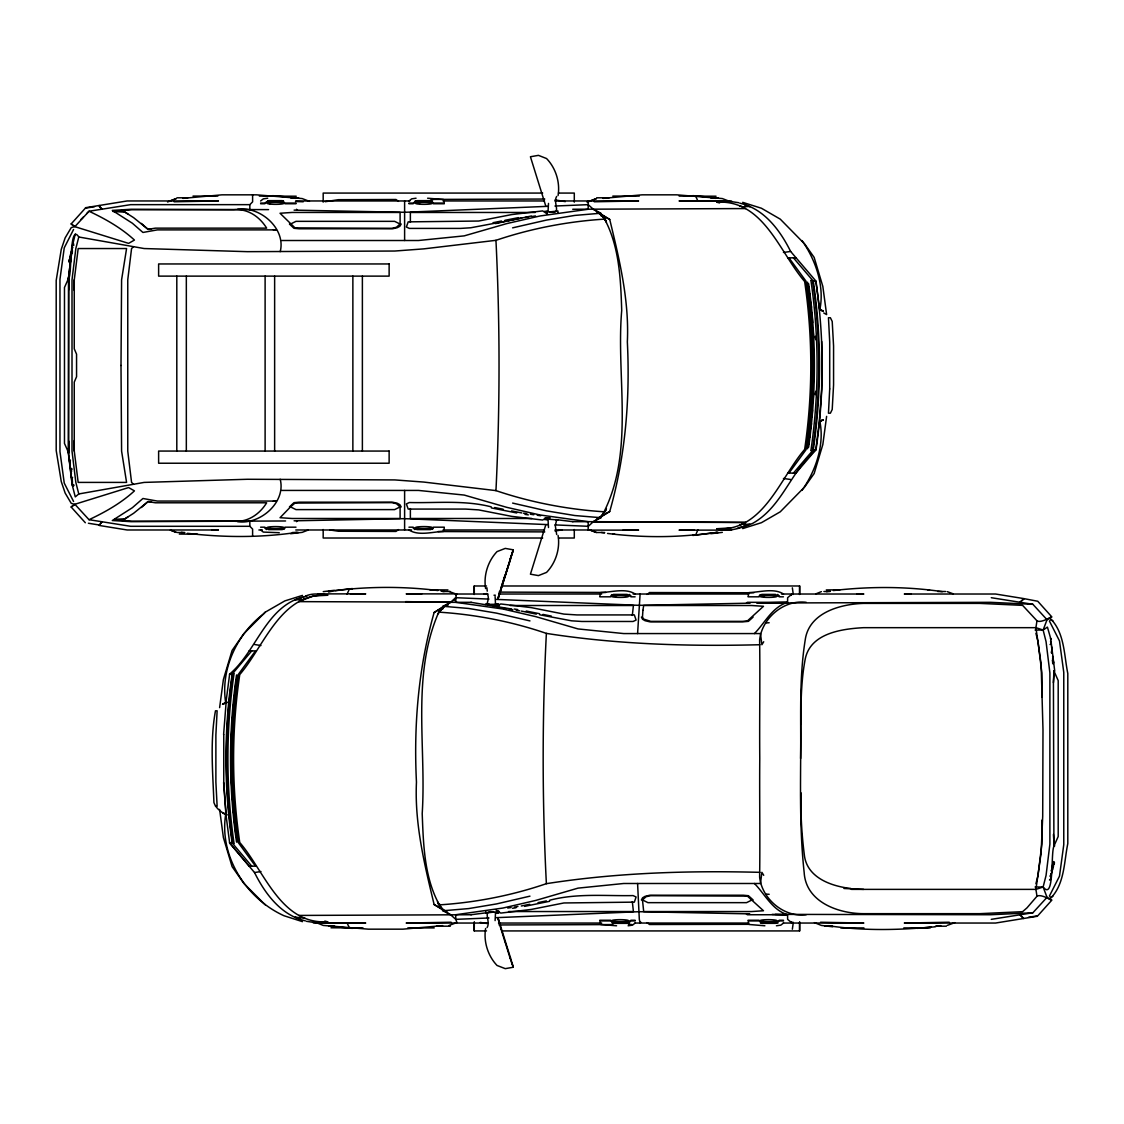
<?xml version="1.0" encoding="UTF-8"?>
<svg xmlns="http://www.w3.org/2000/svg" width="1124" height="1124" viewBox="0 0 1124 1124"><rect width="100%" height="100%" fill="white"/><g stroke="black" fill="none" stroke-linecap="round" stroke-linejoin="round"><path stroke-width="1.5" d="M474.314 921.863L474.258 930.925L486.509 930.925M485.863 911.522L485.863 912.997L493.506 912.14L498.972 912.772L495.558 912.997M496.892 912.168L496.892 910.693L498.972 911.297M799.67 921.863L799.614 930.925L502.245 930.925M800.611 758.531C801.173 719.079 798.911 679.107 805.206 640.006C808.844 612.763 840.148 604.08 863.611 603.391L979.692 603.391L1022.601 605.372L1036.974 620.799L1035.921 627.67L1041.133 664.27L1042.988 729.701L1042.707 816.179L1041.133 852.779L1035.921 889.379L1036.974 896.25L1026.999 907.855L1022.601 911.676L979.692 913.671L863.611 913.671C838.097 913.615 805.782 901.968 804.152 872.336C798.799 823.218 801.005 773.705 800.752 724.39C800.962 702.43 801.089 680.146 805.332 658.566C810.769 633.079 841.932 628.878 863.625 627.67L1035.921 627.67L1043.128 630.044L1047.428 627.108L1050.912 639.289M74.254 290.413L74.268 279.834M806.231 602.323C783.99 599.345 761.847 618.214 759.627 640.006C760.189 679.5 759.417 719.023 759.768 758.531C759.417 798.026 760.189 837.563 759.627 877.043C761.847 898.849 783.99 917.704 806.231 914.739M637.589 633.571L640.104 594.02M69.084 441.381L68.761 453.07L64.475 443.432L64.475 287.505L68.761 277.881L68.494 453.07L68.494 277.881L69.084 289.556M800.752 724.39L801.047 702.191M1053.427 682.619L1053.919 670.93L1058.19 680.568L1058.19 836.495L1053.919 846.119L1053.427 682.619L1054.186 670.93L1054.186 676.128M1051.839 650.065L1051.755 648.422M632.32 615.418L633.416 605.513L510.296 605.513M606.412 508.582L605.134 511.856C568.056 509.551 531.16 502.526 495.951 490.612C500.054 407.309 500.054 323.628 495.951 240.325C531.16 228.425 568.056 221.386 605.134 219.082L606.412 222.355M232.008 725.893L232.696 715.721M233.047 710.635L235.815 683.252M812.02 416.765L812.483 409.979M813.059 401.493L813.636 393.021M456.962 922.537L455.782 919.348L450.555 914.739L442.982 910.777C424.296 882.396 423.481 846.47 422.202 813.565C426.516 746.926 411.103 675.398 438.767 612.144C475.34 614.449 511.701 621.53 546.376 633.388C542.105 716.676 542.105 800.372 546.376 883.675C511.701 895.533 475.34 902.6 438.767 904.918L437.503 901.645M223.606 734.618L226.121 702.317M231.474 734.422L233.82 701.924L237.15 675.215M815.42 394.664L815.673 391.264M558.08 195.52C560.258 182.383 555.804 168.108 546.559 158.54L538.438 155.351L530.43 156.756L545.8 206.142M485.61 928.48C483.418 941.589 487.886 955.864 497.033 965.46L505.252 968.649L513.275 967.244L512.123 963.366M487.071 927.581C491.3 921.02 481.044 908.74 494.153 912.252M556.675 196.419C552.432 203.051 562.773 215.33 549.425 211.748M809.884 437.306L810.278 433.878M810.882 428.722L811.486 423.565M68.311 278.148C72.273 280.059 68.859 221.316 78.778 236.995L144.139 248.544L247.336 251.664L394.819 251.031L423.804 248.868L495.951 240.325M1054.748 845.852C1049.928 845.093 1055.52 902.67 1043.128 887.005L1035.092 887.005M72.484 250.301L71.824 250.624L72.203 249.078M225.952 702.388L229.647 674.161L232.134 674.161L251.748 650.894M232.134 674.161C223.915 730.01 223.915 787.039 232.134 842.902L251.748 866.168M236.518 675.117C228.551 730.347 228.551 786.702 236.518 841.946M807.58 448.785C815.532 393.625 815.532 337.326 807.58 282.152M808.62 447.212C816.319 393.077 816.319 337.86 808.62 283.726M793.418 473.106L813.284 449.839C821.518 393.99 821.518 336.961 813.284 281.098L793.418 257.832M787.868 473.106L795.904 473.106L815.785 449.839L819.312 421.683L821.672 389.466L821.672 341.471M280.199 251.664C286.241 228.636 260.094 205.931 237.614 209.261M219.616 707.642L223.395 679.486L232.092 650.459L243.838 633.669L265.236 612.187L284.836 600.904L302.482 595.411M826.618 416.358L822.838 444.514L814.141 473.541L804.728 486.889L780.253 511.813L761.44 522.688L742.683 528.589M792.35 929.225L793.291 922.635M456.175 595.102L455.712 602.323L503.032 609.025L535.867 616.669L578.045 628.934L623.708 633.571L760.484 633.571L761.889 644.726L763.716 641.762M495.094 596.465L495.558 604.796L497.201 604.333M548.498 527.535L548.02 519.204L557.94 519.934M1052.696 659.577L1052.668 658.102M498.873 595.284L497.904 599.204L510.479 559.176M448.364 604.881L443.952 606.412L434.131 612.51C418.437 667.684 413.59 724.868 416.456 782.121C414.503 823.794 424.465 864.384 434.131 904.539L446.902 911.662M596.985 518.614L609.728 511.49C625.45 456.316 630.171 399.118 627.347 341.879C629.314 300.206 619.408 259.602 609.728 219.461L596.985 212.338M1051.811 869.358L1051.488 870.44M72.343 246.001L75.266 234.045M71.388 254.825L70.545 254.614L71.121 252.31L72.358 252.605L72.105 253.659M70.587 256.23L70.194 258.323M70.84 256.975L71.29 255.148M1052.682 867.77L1053.202 865.705L1052.387 865.494M78.778 236.995L75.842 248.544L72.006 279.834L72.006 451.103L75.842 482.407L78.778 493.956L75.266 496.892L72.147 484.711L68.311 452.803M1035.921 883.717L1038.014 875.456L1041.85 844.166L1041.85 820.183M1036.974 896.25C1041.962 892.863 1058.738 905.284 1047.034 897.331L1043.128 887.005L1046.051 875.456L1049.886 844.166L1049.886 672.897L1046.051 641.593L1043.128 630.044L1047.034 619.731C1058.738 611.779 1041.962 624.199 1036.974 620.799M599.851 596.127L600.764 592.573C611.695 592.207 625.661 587.796 635.229 594.034M748.177 596.127L749.09 592.573C760.021 592.207 773.972 587.796 783.54 594.034M444.331 527.873L443.418 531.427C432.473 531.793 418.521 536.204 408.953 529.966M70.503 260.178L70.138 261.386M486.509 585.983L474.258 585.983L474.216 594.484M502.245 585.983L799.628 585.983L799.571 594.484M1050.687 874.008L1051.052 874.922L1051.193 873.798M280.199 479.274C286.241 502.302 260.094 525.006 237.614 521.677M512.123 553.696L513.275 549.819L505.252 548.4L497.033 551.603C487.886 561.185 483.418 575.474 485.61 588.569M498.41 596.732L499.548 592.952M499.211 593.922L513.275 549.819M512.446 552.713L498.424 597.659M500.939 588.231L504.943 575.347M545.8 524.796L530.43 574.181L538.438 575.6L546.559 572.397C555.804 562.829 560.258 548.554 558.08 535.431M792.055 594.006L787.629 597.701L787.573 602.323C772.019 607.199 765.065 622.822 754.415 633.571M456.175 595.256L456.569 593.879L406.171 593.879L421.711 594.034M509.874 559.794L512.783 551.364M1053.933 862.839L1052.879 864.061L1053.357 861.588C1055.38 861.279 1054.2 865.677 1052.851 865.016L1053.427 862.74M69.351 261.161L70.391 258.984C69.014 258.253 67.833 262.805 69.941 262.412L70.194 261.386L69.154 261.119L69.955 258.717M1051.98 867.602L1052.724 865.719L1053.525 865.93L1052.752 869.049L1052.05 868.88M70.138 256.792L70.924 254.923M695.728 534.898L697.892 529.783M442.828 608.927L443.952 606.412L438.767 612.144L442.982 606.286L450.555 602.323L455.782 597.561M347.021 594.217L349.353 589.102C378.746 586.461 408.616 586.897 437.938 590.55M73.566 229.479L64.251 247.828L59.965 279.314L59.965 451.623L64.251 483.109L73.566 501.473M1049.409 896.053L1059.482 876.172L1063.768 844.686L1063.768 672.377L1059.482 640.891L1049.409 621.01M791.282 595.256L791.928 594.02M229.479 674.245C256.89 651.133 265.657 606.524 303.663 596.802M324.808 921.062L327.66 921.806C280.733 924.645 264.8 871.55 239.749 842.494C231.544 786.912 231.544 730.15 239.749 674.569C264.8 645.401 280.761 592.587 327.66 595.102C320.312 594.02 312.191 592.84 305.25 596.254M719.585 202.938L716.719 202.194C763.646 199.355 779.592 252.45 804.644 281.506C812.849 337.088 812.849 393.85 804.644 449.431C779.592 478.501 763.589 531.582 716.719 528.898C729.153 532.326 741.208 527.971 752.616 523.405C782.178 506.896 790.804 471.111 816.01 449.755C824.314 393.92 824.145 336.919 815.785 281.098L813.284 281.098M641.383 899.987L642.605 897.767L645.064 896.348L649.812 895.224L743.273 895.224L748.415 895.702L753.15 899.987M401.198 224.013L399.891 226.233L397.376 227.652L392.585 228.776L299.11 228.776L293.982 228.298L289.416 224.013M454.012 600.708L455.782 597.701L488.968 599.092M1052.893 659.395L1052.654 656.079M1050.223 898.666C1064.681 884.405 1063.992 862.122 1067.8 843.576L1067.8 673.487C1063.992 654.941 1064.681 632.643 1050.223 618.383M72.498 251.621L71.458 251.355L72.47 248.011M642.478 899.945L646.103 896.699L650.754 895.702L747.418 896.123L763.477 910.749L751.661 911.55L643.687 911.55L642.478 899.945L647.93 902.656L746.547 902.656L752.054 899.945M400.102 224.055L396.351 227.301L391.658 228.298L294.994 227.877L280.045 213.251L292.1 212.45L400.102 212.45L400.102 224.055L394.622 221.344L295.991 221.344L290.512 224.055M610.824 596.127L611.765 594.652M759.136 596.127L760.091 594.652M284.063 529.348L285.018 527.873M432.417 529.348L433.358 527.873M802.016 490.331C815.56 471.223 824.707 444.964 819.86 421.444L823.302 419.8L820.281 420.924M71.163 223.929L74.858 226.669L128.614 243.374L134.444 240.058C121.181 227.863 105.249 218.857 89.021 211.242L74.858 226.669L71.163 223.929L85.326 208.193L94.571 206.704M588.175 526.439L593.346 521.677L600.918 517.714C635.931 455.206 615.797 378.338 621.712 310.435C620.659 278.288 619.352 243.936 602.605 215.569M100.106 524.22L101.905 521.733L99.193 525.456L127.153 529.98L218.435 529.98L211.579 529.91M788.95 473.106L806.063 449.67C814.282 393.934 814.282 337.017 806.063 281.267L788.95 257.832M260.599 200.985L263.325 198.864L267.709 198.217M408.953 200.985L411.665 198.864L416.063 198.217M640.792 922.13L640.104 923.043L639.317 919.348L637.589 883.492M792.926 922.13L791.928 923.043L787.629 919.348L787.573 914.739C772.019 909.864 765.065 894.24 754.415 883.492M1023.655 918.322L1020.002 914.796L1023.5 918.505M635.229 923.015L632.503 925.136L628.119 925.783M783.54 923.015L780.815 925.136L776.431 925.783M438.149 613.746L443.952 606.412L438.767 612.144M599.935 517.588L605.752 510.254M1051.909 900.071L1037.761 915.807L1028.516 917.296M1047.034 897.331L1032.886 912.758L991.27 919.348M290.512 506.896L280.045 517.7L292.1 518.487L400.102 518.487L400.102 506.896L396.351 503.65L391.658 502.639L294.994 503.074L290.512 506.896L295.991 509.608L394.622 509.608L400.102 506.896M1050.729 642.45L1050.954 644.375L1050.069 644.488M265.236 612.187L263.466 613.999C236.841 634.245 220.445 669.286 225.657 702.556L222.552 704.2L227.076 702.528M80.998 219.433L83.288 217.101M86.717 213.588L89.021 211.242L130.651 204.652L249.837 204.652L252.605 201.87L252.605 194.775M133.531 246.662L131.564 248.544L127.757 279.834L127.757 451.103L131.564 482.407L133.531 484.275M289.416 506.938L293.982 502.653L299.11 502.175L392.585 502.175L397.376 503.285L399.891 504.704L401.198 506.938M296.483 521.677L297.495 520.749M753.094 617.104L748.415 621.347L743.273 621.825L649.812 621.825L645.064 620.715L642.605 619.296L641.411 617.104M114.522 519.78L122.502 520.384L133.644 513.261L148.017 501.613L151.501 501.613M141.371 507.514L148.017 501.613L155.435 502.793L266.669 502.793C259.616 514.258 247.603 522.548 233.792 521.185L132.014 521.185L122.502 520.384M69.955 462.428L69.843 460.278M398.486 529.573L395.985 531.441L338.366 531.245L330.119 529.98M647.059 594.427L649.7 592.559M71.163 507.022L74.858 504.269L128.614 487.563L134.444 490.879C121.181 503.074 105.249 512.08 89.021 519.695L74.858 504.269L71.163 507.022L85.326 522.744M295.795 599.64L301.78 599.893L304.843 598.881M72.161 478.29L72.47 482.547M497.089 606.384L500.742 603.953L531.231 607.62L563.897 614.097L576.949 614.926L634.343 614.926L636.1 620.069L633.079 621.474L581.825 621.474L571.652 620.827L539.689 614.786M546.376 517.616L542.681 520.047L511.785 516.38L478.698 509.903L465.589 509.074L408.195 509.074L406.368 503.931L409.347 502.526C436.646 503.187 464.437 499.955 491.23 506.854M127.911 516.928L125.059 518.768L114.76 519.358M749.16 524.36L742.697 524.107L739.634 525.119M572.72 521.677L593.346 521.677L609.728 511.49M434.131 612.51L450.555 602.323L471.195 602.323M556.745 519.681L555.27 525.47L556.675 534.518M234.228 673.445L234.073 673.529C225.854 729.813 225.854 787.25 234.073 843.534L234.228 843.618M232.78 673.838L232.612 673.922C224.393 729.94 224.393 787.123 232.612 843.141L232.78 843.225M820.239 421.163L823.302 419.8M222.552 704.2L227.273 702.149M815.841 593.879L821.377 591.631M167.546 201.983L176.285 198.569L169.022 201.379M587.697 201.983L596.437 198.569L589.173 201.379M307.99 530.121L302.187 532.369L290.638 533.717M303.016 597.406L307.386 595.734M298.956 601.481L313.399 595.987L327.66 595.256M737.541 528.266L741.995 526.594M449.122 925.431L456.723 922.621M947.251 925.431L954.852 922.621M810.699 450.555L810.924 450.471C819.143 394.187 819.143 336.75 810.924 280.466L810.699 280.382M812.399 450.162L812.624 450.078C820.843 394.06 820.843 336.877 812.624 280.86L812.399 280.775M1043.128 887.005L1035.921 889.379L851.416 889.379M544.761 518.234L550.043 517.602M544.761 519.709L550.043 519.077M546.531 519.667L548.02 519.204M73.819 226.823L71.219 227.638L65.15 237.881L61.272 249.345L56.2 280.424L56.2 450.513L61.272 481.592L65.15 493.057L71.219 503.313L73.819 504.114M295.19 599.851L301.555 597.968M743.47 526.032L749.877 524.149M489.095 604.066L485.259 604.361L498.972 604.291L495.558 604.066M493.506 606.398L498.972 605.766M1050.027 897.177L1052.823 896.362M586.742 201.87L588.175 201.463M529.966 896.151L496.471 903.935L468.652 908.585L442.982 910.777M512.614 227.849L546.559 220.065L574.828 215.415L600.918 213.223L593.346 209.261L588.175 204.652L554.961 206.029M260.951 871.521L254.53 872.561C265.067 893.735 280.986 915.217 305.25 920.809M495.389 223.606L531.427 215.977M783.442 252.478L790.622 251.439L816.01 281.183L819.536 309.339M521.311 905.986L529.657 904.3M538.017 902.614L546.376 900.914M549.72 900.24C576.963 893.046 605.26 896.123 633.079 895.589L636.1 896.994L634.343 902.136L563.897 902.965L531.231 909.442L500.742 913.095L495.867 909.85M524.585 906.365L549.636 901.293M493.043 222.707L501.515 221.007M504.887 220.332L518.431 217.635M504.774 221.386L470.801 227.765L460.601 228.411L409.347 228.411L406.368 227.006L408.195 221.864L478.698 221.035L511.785 214.558L542.681 210.905L547.599 214.15M508.16 220.711L521.705 218.014M607.55 533.45C636.704 537.061 666.532 537.722 695.728 534.743M349.353 589.257L352.346 588.695L328.363 591.519M78.778 493.956L144.139 482.407L247.336 479.274L394.819 479.92L423.804 482.07L495.951 490.612M790.622 479.498L783.442 478.459M555.101 531.048L561.916 529.896M483.657 594.104L487.057 593.528M85.508 207.715L127.153 200.957L218.435 200.957L174.08 201.772M328.363 591.66L331.805 591.098M335.261 590.55L352.346 588.554M826.491 591.66L829.934 591.098M833.39 590.55C869.484 586.377 906.309 586.321 942.291 591.66M1037.185 916.285L995.569 923.043L904.3 923.043L949.26 922.228M182.847 198.372L221.934 194.831L256.539 194.831L302.187 198.569L309.451 201.379M602.998 198.372L642.085 194.831L676.69 194.831L722.339 198.569L729.602 201.379M297.143 532.34C260.909 537.792 223.746 537.609 187.399 533.296M717.295 532.34L692.82 535.446M717.295 532.481L692.82 535.305M442.603 925.628L402.954 929.169L368.349 929.169L323.248 925.431L316.322 922.621M936.067 926.359L940.732 925.628M325.173 201.716L338.366 199.693L395.985 199.496L398.486 201.379M507.739 908.051L511.125 907.532M514.525 907.026L517.911 906.506M512.53 908.276L516 907.756M525.161 217.494L528.617 216.974M532.059 216.468L535.516 215.948M1051.516 651.386L1051.938 650.051M730.993 527.859L716.719 528.744M470.97 914.739L487.971 912.59M546.376 883.675C617.034 872.617 688.478 870.524 759.88 872.336M306.36 921.287L317.797 923.043L327.66 921.806M69.562 460.306L70.461 460.208M71.81 468.652L70.657 468.23M71.781 469.27L70.756 469.382L71.205 471.982M70.657 470.001L71.711 469.874M70.812 471.279L71.697 471.181M71.416 473.935L71.149 472.684M71.472 477.503L72.61 477.377M72.484 485.189L73.973 485.02M73.763 485.793L72.751 485.905L72.428 483.292M716.719 202.194L726.975 200.957L738.721 202.713M323.248 591.631L334.516 590.283M1051.277 652.103L1052.261 652.735L1051.376 652.847M1052.247 660.322L1053.216 660.266L1053.666 662.598M1052.401 661.671L1053.286 661.572L1053.427 663.722M710.789 533.717L722.339 532.369M828.205 925.67C862.305 930.883 897.135 930.194 931.389 927.075M917.339 928.354L935.421 926.78M122.502 210.567L132.014 209.752L233.792 209.752C247.603 208.39 259.616 216.679 266.669 228.144L155.435 228.144L148.017 229.324L133.644 217.677L122.502 210.567L112.92 211.27M273.188 501.248L276.448 501.065L157.374 501.065L142.931 498.494L132.379 507.697L112.302 520.524L131.241 521.677L285.58 520.974M765.894 622.935L769.167 622.752M1032.886 912.758L990.637 914.739L775.279 914.374M547.964 206.324L404.612 212.296L294.095 210.132M488.968 917.971L455.782 919.348L455.712 914.739L503.032 908.023L535.867 900.394L578.045 888.129L623.708 883.492L760.484 883.492L761.889 872.336L763.716 875.301M495.965 917.676L639.219 911.704L749.75 913.868L746.336 913.812L747.362 914.739L787.573 914.739L772.104 914.388M594.231 201.772L638.587 200.957L554.961 200.957M451.131 922.228L406.171 923.043L488.027 923.043M749.778 603.181L746.336 603.251L747.362 602.323L787.573 602.323L756.649 603.026M294.095 520.819L404.612 518.656L547.964 524.613M749.75 603.181L639.219 605.344L495.965 599.387M758.25 603.026L990.637 602.323L1032.886 604.305L1047.034 619.731M572.72 209.261L745.437 208.572M471.195 914.739L298.942 915.428M694.463 529.966L679.037 530.121L726.975 530.121M350.421 594.034L365.722 593.879L317.797 593.879M826.281 589.931L840.007 589.791M857.05 594.09L863.85 594.02L781.461 594.02M493.998 595.2L495.305 595.186M431.068 199.426L544.761 199.046M499.056 924.954L612.875 924.574M628.457 924.532L631.955 924.518M647.059 922.621L649.546 924.504L748.626 924.321M542.681 193.075L323.178 193.075L323.178 202.137M558.487 193.075L574.294 193.075L574.294 202.137M193.019 196.082L217.845 196.082M259.349 196.082L296.258 196.222M612.819 196.082L639.275 196.082M679.149 196.082L716.072 196.222M176.946 197.796L187.806 197.796M290.751 197.796L298.619 197.796M596.746 197.796L609.124 197.796M710.565 197.796L718.419 197.796M267.667 200.957L283.473 200.957M295.767 200.957L409.853 200.957M415.107 200.957L432.585 200.957M443.081 200.957L544.48 200.957M726.975 200.957L679.037 200.957L731.682 201.154M260.599 203.065L264.702 203.065L268.608 200.648L282.279 200.648L285.018 203.065L295.991 203.065M408.953 203.065L413.042 203.065L416.948 200.648L430.618 200.648L433.358 203.065L444.331 203.065L443.418 199.51L427.612 198.217M260.599 203.753L264.702 203.753L268.608 201.337L282.279 201.337L285.018 203.753L295.991 203.753M408.953 203.753L413.042 203.753L416.948 201.337L430.618 201.337L433.358 203.753L444.331 203.753M535.249 212.464L410.372 212.464L410.372 222.369M151.501 229.324L148.017 229.324L141.371 223.423M281.702 240.508L418.507 240.508L464.212 235.871L506.727 223.606L540.012 215.977L588.175 209.261L588.175 200.957M787.868 257.832L795.904 257.832M807.327 286.592L808.662 286.592M807.327 444.359L808.662 444.359M813.284 449.839L815.785 449.839M281.702 490.429L418.507 490.429L464.212 495.066L506.727 507.331L540.012 514.975L588.175 521.677L588.175 530.121L638.587 530.121L623.16 529.966M531.778 518.487L410.372 518.487L410.372 508.582M745.437 522.365L593.346 521.677M745.437 522.519L593.346 521.831M252.605 536.176L252.605 529.067L249.837 526.299L130.651 526.299L89.021 519.695M260.599 527.184L264.702 527.184L268.608 529.601L282.279 529.601L285.018 527.184L295.991 527.184M408.953 527.184L413.042 527.184L416.948 529.601L430.618 529.601L433.358 527.184L444.331 527.184M258.885 529.98L262.398 529.98M295.767 529.98L411.609 529.98M443.081 529.98L544.48 529.98M554.961 529.98L588.175 529.98M724.924 529.783L731.682 529.938M176.946 532.495L184.8 532.495M292.493 532.495L298.619 532.495M596.746 532.495L604.614 532.495M715.763 532.495L718.419 532.495M279.258 532.72L263.325 532.088L260.599 529.966M197.529 534.209L179.292 534.069M612.819 534.209L614.786 534.209M542.681 538.017L323.178 538.017L323.178 529.516M558.487 538.017L574.294 538.017L574.294 529.516M429.719 589.791L447.956 589.931M927.567 589.791L929.52 589.791M328.63 591.505L331.299 591.505M442.449 591.505L450.317 591.505M823.92 591.505L830.046 591.505M937.739 591.505L945.593 591.505M456.569 594.02L488.027 594.02M500.264 594.02L601.649 594.02M633.107 594.02L748.303 594.02M599.738 596.816L610.711 596.816L613.451 594.399L627.122 594.399L631.028 596.816L635.116 596.816M748.064 596.816L759.023 596.816L761.763 594.399L775.434 594.399L779.339 596.816L783.442 596.816M298.942 601.635L450.555 602.169M1035.092 630.044L1043.128 630.044M254.53 644.502L260.951 645.541M759.88 644.726C688.478 646.539 617.034 644.431 546.376 633.388M249.078 650.894L255.513 650.894L238.4 674.33C230.195 730.066 230.195 786.983 238.4 842.733L255.513 866.168L249.078 866.168M236.518 679.641L237.614 679.641M215.471 806.259L217.129 806.259L215.878 781.995L215.878 735.068L217.129 710.804L215.471 710.804C209.949 740.66 212.773 772.146 213.925 802.564C215.668 808.03 220.796 811.837 225.657 814.507C219.082 856.263 246.198 898.638 284.035 915.751L302.482 921.652M236.518 837.408L237.614 837.408M223.606 782.444L225.952 814.661L229.647 842.902L232.134 842.902M843.955 888.48L863.625 889.379M508.554 911.536L633.416 911.536L632.32 901.631M498.396 919.404L498.873 921.778M599.738 920.247L610.711 920.247L613.451 922.664L627.122 922.664L631.028 920.247L635.116 920.247M748.064 920.247L759.023 920.247L761.763 922.664L775.434 922.664L779.339 920.247L783.442 920.247M635.229 920.935L631.14 920.935L627.234 923.352L613.563 923.352L610.824 920.935L599.851 920.935L600.764 924.49L616.57 925.783M783.554 920.935L779.452 920.935L775.546 923.352L761.875 923.352L759.136 920.935L748.177 920.935L749.09 924.49L764.882 925.783M313.245 922.846L365.722 923.043L317.797 923.043M498.522 923.043L601.649 923.043M612.13 923.043L629.609 923.043M634.849 923.043L748.303 923.043M760.512 923.043L777.963 923.043M783.203 923.043L863.85 923.043L820.562 922.242M328.63 926.204L334.769 926.204M436.435 926.204L450.317 926.204M824.665 926.204L832.519 926.204M935.477 926.204L946.338 926.204M363.024 927.918L330.99 927.778M407.773 927.918L434.229 927.918M840.738 927.918L863.934 927.918M903.808 927.918L930.265 927.918M513.275 967.244L511.757 963.057M649.546 592.559L753.839 592.755M438.065 531.54L544.761 531.891M499.056 592.109L605.878 592.46M544.761 211.228L550.043 211.86L557.94 211.003L557.94 212.478M911.213 594.09L904.3 594.02L995.569 594.02L1023.5 598.544L1037.761 601.256L1051.909 616.978M405.623 601.635L450.555 602.323M268.566 209.626L131.241 209.261L112.302 210.413L132.379 223.24L142.931 232.457L157.374 229.886L276.448 229.886L273.188 229.703M295.486 201.519L303.241 201.772M554.961 524.908L588.175 526.299M113.032 211.495L125.059 212.169L127.911 214.01M765.894 894.114L769.167 894.297M494.153 604.81C481.522 607.058 490.752 601.214 487.605 594.596M600.918 517.714L574.828 515.537L546.559 510.872L512.614 503.088M442.982 606.286L468.652 608.463L496.471 613.128L529.966 620.912M706.673 196.925L692.82 195.646L695.728 196.194L697.892 201.154M272.668 195.646L286.522 196.925M338.717 927.075L352.346 928.354L349.353 927.806L347.021 922.846M832.645 926.78L821.377 925.431L814.45 922.621M555.509 519.541L572.917 521.677M470.97 602.323L511.617 609.025M317.797 594.02L326.283 595.074M523.433 513.19L526.889 513.696M530.331 514.216L533.788 514.736M537.244 515.256L540.7 515.761M525.048 514.385L528.336 514.876M514.258 609.039L517.728 609.573M502.653 608.239L506.039 608.744M509.439 609.264L512.825 609.784M516.211 610.304L519.611 610.81M441.044 591.041L444.163 591.519M711.225 197.641L715.777 198.372M291.074 197.641L295.626 198.372M601.481 532.481L604.515 532.959M991.27 597.701L1032.886 604.305M181.329 532.34L184.364 532.818M88.403 523.25L99.193 524.992M330.091 925.67L333.533 926.232M555.101 199.903L565.316 201.618M480.257 922.383L487.057 923.535M494.616 507.528L503.074 509.214M511.546 510.9L521.705 512.923M491.357 507.908L516.731 512.966M526.243 611.034L539.604 613.732M542.948 614.407L551.294 616.092M521.311 611.077L536.345 614.111M850.854 888.48C831.072 886.26 806.526 877.521 804.292 854.521C801.679 834.008 800.611 813.34 800.752 792.673L801.047 814.872M748.921 206.423L742.697 206.83L739.634 205.833M1051.193 870.341L1052.275 870.664L1052.57 869.344M1051.39 871.521L1052.106 871.69L1051.895 870.524M1050.083 875.821L1051.01 875.751L1051.699 872.308M1050.237 876.425L1051.066 876.636L1050.195 880.134L1049.493 879.966M73.734 244.048L73.004 243.866L72.133 247.364L72.849 247.533M72.863 244.948L73.889 245.201M70.882 253.307L71.669 253.504M71.627 255.106L70.475 254.951L69.702 258.07L70.517 258.281M1050.027 619.886L1052.823 620.687M497.201 912.73L495.558 912.252L495.094 920.598M745.071 205.383L748.275 206.31M749.16 206.577L749.877 206.788M299.968 918.617L295.19 917.212L304.843 918.168M742.683 202.348L761.44 208.249L780.253 219.138L804.728 244.048L814.141 257.396L822.838 286.423L826.618 314.579L823.766 312.978M546.531 211.27L548.02 211.748L548.498 203.402M739.845 203.191C764.137 208.741 780.07 230.251 790.622 251.439M820.281 310.027L823.302 311.137L819.86 309.493C824.707 285.974 815.56 259.728 802.016 240.606M947.251 591.631L953.321 593.879M449.122 591.477L456.723 594.287M225.573 813.973L222.552 812.863L227.273 814.914M589.173 529.713L596.437 532.523L590.606 530.247M170.483 530.121L176.285 532.369L170.455 530.106M1050.575 641.116L1051.263 644.712M73.088 485.118L73.285 485.891M820.239 309.774L823.302 311.137M1051.839 652.763L1051.699 652.018M70.109 463.791L69.533 461.402M434.131 904.539L450.555 914.739M593.346 209.261L609.728 219.461M440.524 904.848L438.149 903.303L443.98 910.693M791.282 921.806L792.055 923.057M777.639 594.456L779.452 596.127M629.314 594.456L631.14 596.127M413.042 527.873L414.854 529.544M264.702 527.873L266.514 529.544M296.483 209.261L297.495 210.188M265.236 904.862L243.838 883.394L232.092 866.604L223.395 837.577L219.616 809.421M1023.894 599.008L1020.002 602.267L1023.655 598.741M229.647 842.902L249.247 866.168M229.479 842.817L254.53 872.561M605.752 220.697L599.935 213.363L601.059 215.864M499.07 921.315L497.96 917.858L499.548 924.111M509.874 957.269L512.123 964.294M504.929 941.575L510.043 957.887M498.901 920.682L510.479 957.887M500.939 928.831L504.943 941.715M510.366 957.606L512.446 964.35M499.211 923.127L501.079 929.197M799.614 930.925L799.571 922.425M474.258 930.925L474.216 922.425M1035.921 633.346L1038.014 641.593L1041.85 672.897L1041.85 696.88M792.35 587.824L793.291 594.427M1052.612 662.472L1052.781 663.792M237.15 841.848L233.82 815.125L231.474 782.641M1050.729 638.811L1054.748 671.197M1050.504 638.095L1050.589 638.825M1051.516 646.525L1051.671 647.817M68.494 452.958L72.343 485.076M809.884 293.631L810.278 297.073M810.882 302.216L811.486 307.372M234.818 825.213L233.047 806.428M235.225 828.655L235.815 833.797M486.903 587.768L487.254 591.182M815.42 336.273L815.673 339.687M226.121 814.745L223.76 782.529L223.76 734.534M811.907 312.486L812.61 322.658M813.059 329.444L813.636 337.917M232.008 791.17L232.696 801.342M799.628 585.983L799.67 593.317M474.258 585.983L474.314 593.317M1053.427 834.444L1054.186 846.119L1054.186 840.935M74.254 440.538L74.268 451.103M496.892 604.895L496.892 606.37M1053.919 670.93L1053.919 674.4M546.657 211.832L546.657 213.307M546.657 517.63L546.657 519.105M404.612 200.957L404.612 240.508M404.612 490.429L404.612 529.98M362.378 276.125L362.378 451.061M352.866 276.125L352.866 451.061M274.635 276.125L274.635 451.061M265.109 276.125L265.109 451.061M249.837 204.652L249.837 209.738M249.837 521.213L249.837 526.299M231.432 734.379L231.432 782.683M186.331 276.125L186.331 451.061M176.805 276.125L176.805 451.061M120.999 365.469L121.589 451.103L126.576 482.407L78.174 482.407L74.254 450.935L74.254 382.146L76.558 376.737L76.558 354.2L74.254 348.791L74.254 280.002L78.174 248.544L126.576 248.544L121.589 279.834L120.999 365.469M829.709 388.932L828.458 413.196L830.383 413.196L832.21 409.501L833.572 384.956L833.572 345.981L832.21 321.436L830.383 317.741L828.458 317.741L829.709 342.005L829.709 388.932M642.914 610.36L642.478 617.104L643.687 619.099L650.754 621.361L742.388 621.361L747.418 620.926L763.477 606.3L751.661 605.513L643.687 605.513L642.914 610.36M1052.598 864.735C1054.818 866.492 1053.23 859.677 1052.598 864.735M72.343 245.861L68.494 277.979L72.343 245.861M389.129 263.957L158.625 263.957L158.625 276.125L389.129 276.125L389.129 263.957M389.129 451.061L158.625 451.061L158.625 463.228L389.129 463.228L389.129 451.061M99.643 206.844L99.193 205.495L101.905 209.205L99.643 206.844M605.134 219.082L599.935 213.363L605.134 219.082M418.1 528.266A8.219 0.969 0 0 0 431.855 527.83A8.219 0.969 0 0 0 421.781 526.622A8.219 0.969 0 0 0 418.1 528.266M269.76 528.266A8.219 0.969 0 0 0 283.515 527.83A8.219 0.969 0 0 0 273.441 526.622A8.219 0.969 0 0 0 269.76 528.266M269.76 204.062A8.219 0.969 0 0 0 283.515 203.627A8.219 0.969 0 0 0 273.441 202.432A8.219 0.969 0 0 0 269.76 204.062M419.8 204.217A8.219 0.969 0 0 0 432.136 203.374A8.219 0.969 0 0 0 419.8 202.531A8.219 0.969 0 0 0 419.8 204.217M764.292 597.28A8.219 0.969 -0.1 0 0 776.754 596.423A8.219 0.969 -0.1 0 0 764.559 595.579A8.219 0.969 -0.1 0 0 764.292 597.28M762.831 921.315A8.219 0.969 0.1 0 0 776.515 920.879A8.219 0.969 0.1 0 0 766.259 919.685A8.219 0.969 0.1 0 0 762.831 921.315M615.98 597.28A8.219 0.969 -0.1 0 0 628.442 596.423A8.219 0.969 -0.1 0 0 616.247 595.579A8.219 0.969 -0.1 0 0 615.98 597.28M614.519 921.315A8.219 0.969 0.1 0 0 628.204 920.879A8.219 0.969 0.1 0 0 617.947 919.685A8.219 0.969 0.1 0 0 614.519 921.315"/></g></svg>
